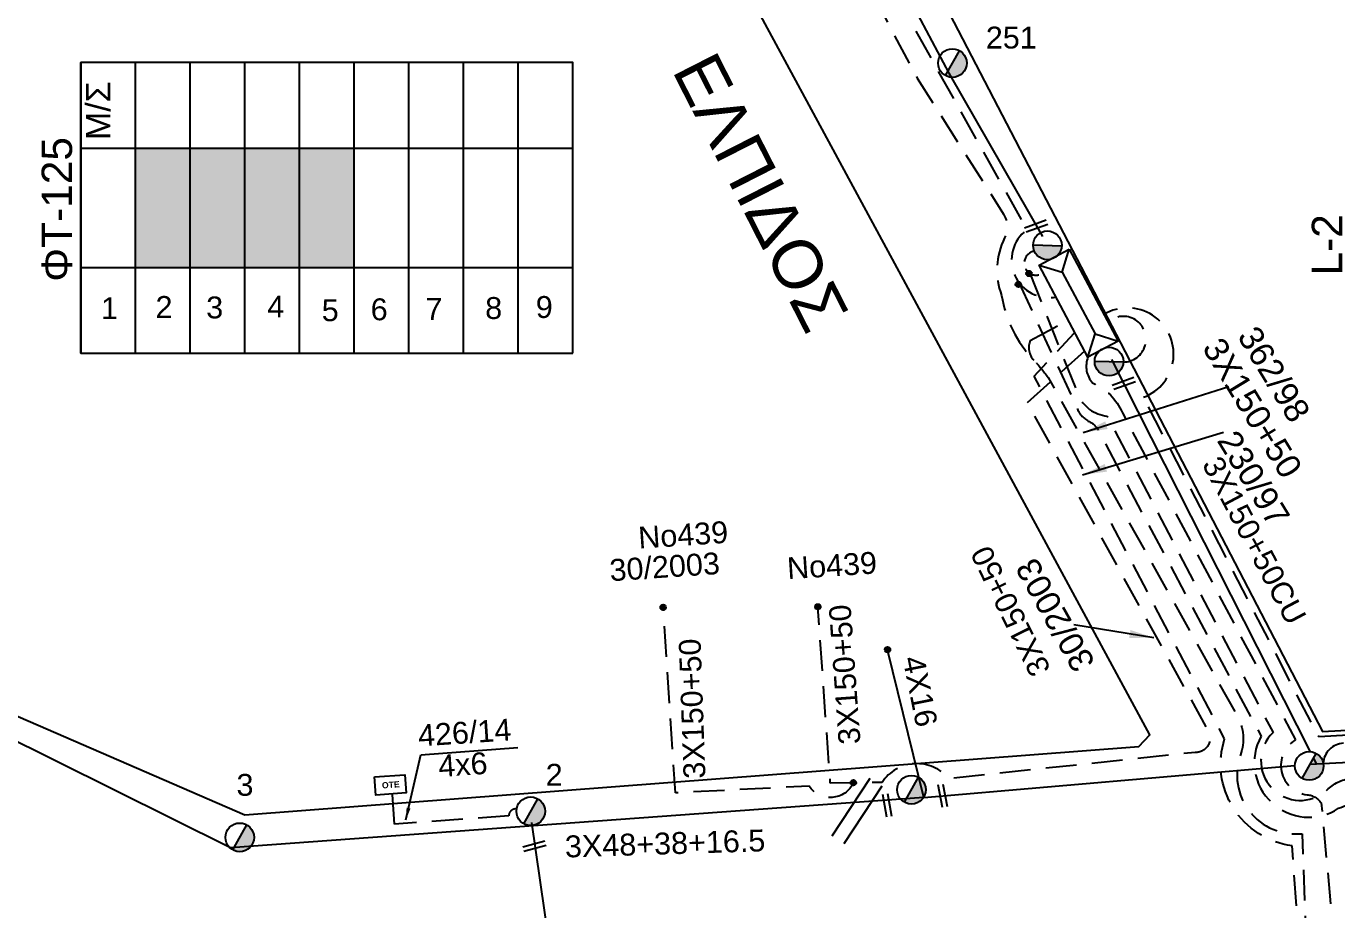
# Model space of a CAD drawing. Header units: millimetres. Extents: x 938 to 3112, y 793 to 1825.
# Drawn here: x 2578.7 to 2686.6, y 1307 to 1379.7 of the extents above; entities that cross this region are included whole.
import ezdxf
from ezdxf.enums import TextEntityAlignment as Align

# ---------------------------------------------------------------- set-up
doc = ezdxf.new("R2010")
doc.units = ezdxf.units.MM
doc.linetypes.add('DASHED', pattern=[19.05, 12.7, -6.35])
for name, color, linetype in [('Pillar OTE', 7, 'Continuous'), ('Ασφαλειοκιβώτια Χ.Τ 9 αναχωρήσεων', 7, 'Continuous'), ('Εναέρια παροχή ΧΤ 4x16', 7, 'SYN_LINE'), ('Επιγραφές - Σχήματα', 7, 'Continuous'), ('Καλώδια ΧΤ   3x150+50AL', 7, 'DASHED'), ('Καλώδια ΧΤ   3x150+50CU', 7, 'DASHED'), ('Καλώδια ΧΤ   3x150AL+50CU', 7, 'DASHED'), ('Καλώδια ΧΤ   3x48+38+16.5', 7, 'DASHED'), ('Μηχανική τομή', 7, 'Continuous'), ('Στύλος ΦΜ', 7, 'Continuous'), ('Στύλος ΦΜ @ 1', 7, 'Continuous'), ('Συνδέσεις', 7, 'Continuous'), ('Τομή', 7, 'Continuous'), ('Υποσταθμός εναέριος 2 στύλων', 7, 'Continuous'), ('Υποσταθμός πόλεως', 7, 'Continuous'), ('Υπόβαθρο ΔΕΗ', 7, 'Continuous'), ('Υπόγεια καλώδια Παροχών ΧΤ   4x6', 7, 'DASHED')]:
    doc.layers.add(name, color=color, linetype=linetype)
doc.styles.get("Standard").update_dxf_attribs({"font": 'arial.ttf'})
doc.linetypes.add('SYN_LINE', pattern='A,0.5,-0.0001,["/\\/\\/\\/",Standard,S=0.1,R=0,X=0,Y=-0.05],-0.25', length=0.7501)
doc.dimstyles.new('ISO-25', dxfattribs={"dimtxt": 2.5, "dimasz": 2.5, "dimexe": 1.25, "dimexo": 0.625, "dimtad": 1, "dimtxsty": 'Standard', "dimcen": 2.5, "dimaunit": 2, "dimazin": 0, "dimtfac": 1, "dimtmove": 0, "dimatfit": 3, "dimfxl": 1, "dimarcsym": 0})

# ---------------------------------------------------------------- blocks, each defined once
blk = doc.blocks.new('ΑΣΦΑΛΕΙΟΚΙΒΩΤΙΟ ΥΠΟΣΤΑΘΜΟΥ 9 ΑΝΑΧΩΡΗΣΕΩΝ')
at = {"layer": 'Ασφαλειοκιβώτια Χ.Τ 9 αναχωρήσεων', "ltscale": 40}
for p, q in [((-23.8, 40.36), (24.02, 40.36)), ((-9.72, 40.36), (-9.72, -40.64)), ((9.94, 40.36), (9.94, -40.64)), ((-23.8, 31.36), (24.02, 31.36)), ((-23.8, 22.36), (24.02, 22.36)), ((-23.8, 13.36), (24.02, 13.36)), ((-23.8, 4.36), (24.02, 4.36)), ((-23.8, -4.64), (24.02, -4.64)), ((-23.8, -13.64), (24.02, -13.64)), ((-23.8, -22.64), (24.02, -22.64)), ((-23.8, -31.64), (24.02, -31.64))]:
    blk.add_line(p, q, dxfattribs=at)
at = {"layer": 'Ασφαλειοκιβώτια Χ.Τ 9 αναχωρήσεων'}
blk.add_lwpolyline([(-23.8, -40.64), (24.02, -40.64), (24.02, 40.36), (-23.8, 40.36)], close=True, dxfattribs=at)
for s, p in [('1', (-18.22, 37.06)), ('2', (-18.02, 28.07)), ('3', (-18.09, 19.73)), ('4', (-17.94, 9.66)), ('5', (-18.55, 0.71)), ('6', (-18.4, -7.35)), ('7', (-18.34, -16.37)), ('8', (-18.19, -26.2)), ('9', (-18.02, -34.53))]:
    blk.add_text(s, height=3.6, rotation=270, dxfattribs=at).set_placement(p)
at = {"layer": 'Ασφαλειοκιβώτια Χ.Τ 9 αναχωρήσεων', "ltscale": 40}
for tag, height, p in [('ΟΝΟΜΑ', 5, (-0.16, 44.31)), ('ΚΕΙΜΕΝΟ 1', 2, (17.06, 35.59)), ('ΚΕΙΜΕΝΟ 2', 2, (17.06, 26.88)), ('ΚΕΙΜΕΝΟ 3', 2, (17.06, 17.69)), ('ΚΕΙΜΕΝΟ 4', 2, (17.06, 8.71)), ('ΚΕΙΜΕΝΟ 5', 2, (17.06, -0.13)), ('ΚΕΙΜΕΝΟ 6', 2, (17.06, -9.05)), ('ΚΕΙΜΕΝΟ 7', 2, (17.06, -18.13)), ('ΚΕΙΜΕΝΟ 8', 2, (17.06, -26.85)), ('ΚΕΙΜΕΝΟ 9', 2, (17.06, -35.99)), ('ΣΧ', 2, (-0.1, -42.64))]:
    blk.add_attdef(tag, text='', height=height, dxfattribs=at).set_placement(p, align=Align.MIDDLE_CENTER)
blk = doc.blocks.new('ΥΠΟΣΤΑΘΜΟΣ ΕΝΑΕΡΙΟΣ ΕΠΙ 2 ΣΤΥΛΩΝ')
at = {"layer": 'Υποσταθμός εναέριος 2 στύλων', "linetype": 'Continuous'}
for points in [[(-11.97, -2.11, 0.574793), (-8.45, -0.07, 0.268822), (-9.64, 1.98)], [(9.68, -2.15, 0.574793), (13.19, -0.1, 0.268822), (12.01, 1.95)]]:
    blk.add_hatch(color=256, dxfattribs=at).paths.add_polyline_path(points)
for p, q in [((-11.97, -2.11), (-9.64, 1.98)), ((9.68, -2.15), (12.01, 1.95))]:
    blk.add_line(p, q, dxfattribs=at)
for centre in [(-10.81, -0.07), (10.84, -0.1)]:
    blk.add_circle(centre, 2.36, dxfattribs=at)
at = {"layer": 'Υποσταθμός πόλεως', "linetype": 'Continuous', "ltscale": 40}
blk.add_lwpolyline([(-8.57, 2.82), (8.57, 2.82), (8.57, -2.82), (-8.57, -2.82)], close=True, dxfattribs=at)
for points in [[(-5.75, 0), (-8.57, 2.82)], [(5.75, 0), (8.57, 2.82)], [(-8.57, -2.82), (-5.75, 0)], [(-5.75, 0), (5.75, 0)], [(8.57, -2.82), (5.75, 0)]]:
    blk.add_lwpolyline(points, dxfattribs=at)
at = {"layer": 'Υποσταθμός εναέριος 2 στύλων', "ltscale": 40, "flags": 1}
for tag, p in [('ΜΕΤΑΣΧΗΜΑΤΙΣΜΟΣ', (14.09, 2.51)), ('ΙΣΧΥΣ', (14.07, -0.28)), ('ΑΡΙΘΜΟΣ', (14.19, -3))]:
    blk.add_attdef(tag, p, '', height=1.8, dxfattribs=at)
blk = doc.blocks.new('ΥΠΑΡΧΩΝ ΤΣΙΜΕΝΤΕΝΙΟΣ ΣΤΥΛΟΣ')
at = {"layer": 'Στύλος ΦΜ'}
blk.add_hatch(color=256, dxfattribs=at).paths.add_polyline_path([(-1.29, -2.28, 0.574793), (2.62, 0, 0.268822), (1.3, 2.27)])
blk.add_line((-1.29, -2.28), (1.3, 2.27), dxfattribs=at)
blk.add_circle((0, 0), 2.62, dxfattribs=at)
at = {"layer": 'Στύλος ΦΜ', "flags": 4}
for tag, p in [('ΑΡΙΘΜΟΣ', (-4.68, 8.05)), ('ΤΥΠΟΣ', (-4.91, 3.03))]:
    blk.add_attdef(tag, p, '', height=4, dxfattribs=at)
blk = doc.blocks.new('ΤΟΜΗ')
at = {"layer": 'Τομή', "ltscale": 40}
for p, q in [((-5.68, 0), (5.68, 0)), ((5.68, -2.33), (-5.68, -2.33))]:
    blk.add_line(p, q, dxfattribs=at)
blk = doc.blocks.new('ΜΗΧΑΝΙΚΗ ΤΟΜΗ')
at = {"layer": 'Μηχανική τομή', "ltscale": 40}
for p, q in [((-1.89, 0.78), (1.89, 0.78)), ((1.89, 0), (-1.89, 0))]:
    blk.add_line(p, q, dxfattribs=at)
blk = doc.blocks.new('_ΣΥΝΔΕΣΗ')
at = {"layer": 'Συνδέσεις', "linetype": 'SYN_LINE', "ltscale": 40}
blk.add_hatch(color=256, dxfattribs=at).paths.add_polyline_path([(0.5, -0.01, 1), (-0.5, -0.01, 1)])
at = {"layer": 'Συνδέσεις'}
blk.add_circle((0, -0.01), 0.5, dxfattribs=at)
blk = doc.blocks.new('PILLAR ΟΤΕ')
at = {"layer": 'Pillar OTE', "ltscale": 40}
blk.add_lwpolyline([(-3.31, 2.02), (3.39, 2.02), (3.39, -1.99), (-3.31, -1.99)], close=True, dxfattribs=at)
at = {"layer": 'Pillar OTE', "insert": (-1.81, 0.71), "char_height": 1.3575, "width": 109.961, "attachment_point": 1}
blk.add_mtext('{\\fArial|b1|i0|c161|p34;OTE}', dxfattribs=at)

msp = doc.modelspace()

# ---------------------------------------------------------------- hatches: boundary and pattern name
at = {"layer": 'Ασφαλειοκιβώτια Χ.Τ 9 αναχωρήσεων'}
for color, points in [(1, [(2587.73, 1359.86), (2592.23, 1359.86), (2592.23, 1369.69), (2587.73, 1369.69)]), (27, [(2592.23, 1369.69), (2592.23, 1359.86), (2596.73, 1359.86), (2596.73, 1369.69)]), (85, [(2596.73, 1369.69), (2596.73, 1359.86), (2601.23, 1359.86), (2601.23, 1369.69)]), (2, [(2601.23, 1369.69), (2601.23, 1359.86), (2605.73, 1359.86), (2605.73, 1369.69)])]:
    msp.add_hatch(color=color, dxfattribs=at).paths.add_polyline_path(points)

# ---------------------------------------------------------------- linework, layer by layer
at = {"layer": 'Εναέρια παροχή ΧΤ 4x16', "color": 85, "ltscale": 20}
msp.add_line((2623.17, 1294.75), (2620.35, 1314.2), dxfattribs=at)
at = {"layer": 'Εναέρια παροχή ΧΤ 4x16', "color": 151, "linetype": 'SYN_LINE', "ltscale": 15, "flags": 128}
msp.add_lwpolyline([(2652.63, 1316.25), (2649.63, 1328.41)], dxfattribs=at)
at = {"layer": 'Εναέρια παροχή ΧΤ 4x16', "color": 27, "linetype": 'Continuous', "flags": 128}
msp.add_lwpolyline([(2684.95, 1319.03), (2729.16, 1321.3), (2761.67, 1323.15), (2795.29, 1327.84), (2789.29, 1304.05)], dxfattribs=at)
at = {"layer": 'Επιγραφές - Σχήματα', "color": 151, "linetype": 'DASHED', "ltscale": 0.2}
msp.add_arc((2669.03, 1353.96), 1.88, 270.2514, 131.5769, dxfattribs=at)
at = {"layer": 'Καλώδια ΧΤ   3x150+50AL', "color": 30, "linetype": 'DASHED', "ltscale": 0.2, "flags": 128}
for points in [[(2665.85, 1352.98), (2661.12, 1348.73), (2676.03, 1321.71, -0.584474), (2674.95, 1319.96), (2654.67, 1317.8, 0.50476), (2649.18, 1317.49), (2644.92, 1317.44), (2643.89, 1331.95)], [(2646.82, 1317.46, -0.588622), (2643.18, 1317.19), (2632.18, 1316.63), (2631.16, 1331.9)]]:
    msp.add_lwpolyline(points, format="xyb", dxfattribs=at)
at = {"layer": 'Καλώδια ΧΤ   3x150+50CU', "color": 6, "linetype": 'DASHED', "ltscale": 0.2, "flags": 128}
msp.add_lwpolyline([(2634.13, 1427.57), (2630.5, 1426.38, 0.445729), (2628.83, 1422.61), (2636.5, 1404.61), (2652.08, 1375.43), (2659.17, 1364.26, -0.263519), (2659.27, 1362.3, 0.209889), (2659.02, 1357.56, 0.15186), (2661.66, 1352.24, -0.034995), (2662.84, 1350.82), (2678.41, 1322.97, -0.216623), (2678.68, 1319.75, 0.551207), (2683.75, 1313.27), (2684.7, 1288.1, 0.633874), (2684.96, 1283.93, 0.791815)], format="xyb", dxfattribs=at)
at = {"layer": 'Καλώδια ΧΤ   3x150+50CU', "color": 1, "linetype": 'DASHED', "ltscale": 0.2, "flags": 128}
for points in [[(2631.81, 1422.94, 0.526197), (2630.68, 1420.99, -0.127912), (2631.67, 1419.29), (2637.45, 1405.25), (2661.1, 1362.96, 0.804725), (2663.55, 1357.44)], [(2660.44, 1358.63), (2665.26, 1348.21, 0.178329), (2666.24, 1347.18, -0.181029), (2667.02, 1346.36), (2680.38, 1321.29, 0.782738), (2686.76, 1315.36, -0.131168), (2689.93, 1315.87), (2715.2, 1316.79)]]:
    msp.add_lwpolyline(points, format="xyb", dxfattribs=at)
at = {"layer": 'Καλώδια ΧΤ   3x150+50CU', "color": 27, "linetype": 'DASHED', "ltscale": 0.2, "flags": 128}
msp.add_lwpolyline([(2670.71, 1349.18, 1.092263), (2667.45, 1356.01)], format="xyb", dxfattribs=at)
at = {"layer": 'Καλώδια ΧΤ   3x150+50CU', "color": 6, "linetype": 'DASHED', "ltscale": 0.2, "flags": 128}
msp.add_lwpolyline([(2661.38, 1353.86), (2664.52, 1355.52)], dxfattribs=at)
at = {"layer": 'Καλώδια ΧΤ   3x150+50CU', "color": 133, "linetype": 'DASHED', "ltscale": 0.2, "flags": 128}
msp.add_lwpolyline([(2683.59, 1303.54), (2682.93, 1312.28, -0.467736), (2677.38, 1321.09), (2661.7, 1350.92), (2664.98, 1354.45)], format="xyb", dxfattribs=at)
at = {"layer": 'Καλώδια ΧΤ   3x150+50CU', "color": 173, "linetype": 'DASHED', "ltscale": 0.2, "flags": 128}
msp.add_lwpolyline([(2666.13, 1352.48, 0.28508), (2666.51, 1350.36, -0.192388), (2668.96, 1347.91), (2683.22, 1320.99, 0.724843), (2684.18, 1316.48, -0.217298), (2685.33, 1315.8), (2686.64, 1301.66), (2694.77, 1302.25)], format="xyb", dxfattribs=at)
at = {"layer": 'Καλώδια ΧΤ   3x150+50CU', "color": 151, "linetype": 'SYN_LINE', "ltscale": 15, "flags": 128}
for points in [[(2684.44, 1320.02), (2668.1, 1352.28)], [(2684.42, 1318.98), (2684.95, 1319.03), (2684.71, 1319.49)]]:
    msp.add_lwpolyline(points, dxfattribs=at)
at = {"layer": 'Καλώδια ΧΤ   3x150+50CU', "color": 27, "linetype": 'DASHED', "ltscale": 0.2, "flags": 128}
msp.add_lwpolyline([(2691.37, 1321.61), (2685.12, 1321.24), (2670.71, 1349.18)], dxfattribs=at)
at = {"layer": 'Καλώδια ΧΤ   3x150+50CU', "color": 151, "linetype": 'Continuous', "ltscale": 15, "flags": 128}
msp.add_lwpolyline([(2652.62, 1316.25), (2683.16, 1318.87)], dxfattribs=at)
at = {"layer": 'Καλώδια ΧΤ   3x150+50CU', "color": 85, "linetype": 'DASHED', "ltscale": 0.2, "flags": 128}
msp.add_lwpolyline([(2685.8, 1316.85, -0.173), (2687.77, 1317.83), (2715.09, 1319.12)], format="xyb", dxfattribs=at)
at = {"layer": 'Καλώδια ΧΤ   3x150+50CU', "color": 85, "linetype": 'DASHED', "ltscale": 0.1}
msp.add_arc((2661.87, 1360.22), 0.99, 98.5587, 305.5544, dxfattribs=at)
at = {"layer": 'Καλώδια ΧΤ   3x150+50CU', "color": 6, "linetype": 'DASHED', "ltscale": 0.2}
msp.add_arc((2662.77, 1353.26), 1.51, 156.752, 222.8058, dxfattribs=at)
at = {"layer": 'Καλώδια ΧΤ   3x150+50CU', "color": 27, "linetype": 'DASHED', "ltscale": 0.2}
msp.add_arc((2687.23, 1318.97), 1.74, 92.2863, 177.3698, dxfattribs=at)
at = {"layer": 'Καλώδια ΧΤ   3x150AL+50CU', "color": 85, "linetype": 'DASHED', "ltscale": 0.2, "flags": 128}
msp.add_lwpolyline([(2661.33, 1359.39), (2661.33, 1359.39), (2661.33, 1359.39, 0.44602), (2661.33, 1359.39), (2665.31, 1349.41, 0.279427), (2667.71, 1347.64), (2681.36, 1321.6, 0.983367), (2685.8, 1316.85)], format="xyb", dxfattribs=at)
at = {"layer": 'Καλώδια ΧΤ   3x48+38+16.5', "color": 85, "linetype": 'Continuous', "ltscale": 0.2, "flags": 128}
msp.add_lwpolyline([(2631.81, 1422.94), (2639.27, 1404.84), (2654.68, 1375.84), (2662.39, 1362.41)], dxfattribs=at)
at = {"layer": 'Καλώδια ΧΤ   3x48+38+16.5', "color": 85, "linetype": 'Continuous', "flags": 128}
msp.add_lwpolyline([(2652.62, 1316.25), (2595.56, 1312.12), (2566.87, 1326.34)], dxfattribs=at)
at = {"layer": 'Υπόβαθρο ΔΕΗ', "flags": 128}
msp.add_lwpolyline([(2635.87, 1422), (2641.73, 1405.78), (2685.44, 1321.68), (2786.9, 1327.23, 0.197116), (2796.92, 1340.16), (2778.41, 1375.51), (2746.83, 1436.61), (2730.9, 1440.82), (2635.87, 1422)], format="xyb", dxfattribs=at)
msp.add_lwpolyline([(2635.87, 1422), (2641.73, 1405.78), (2685.44, 1321.68), (2786.9, 1327.23, 0.197116), (2796.92, 1340.16), (2778.41, 1375.51), (2746.83, 1436.61), (2730.9, 1440.82), (2635.87, 1422)], format="xyb", dxfattribs=at)
for points in [[(2447.63, 1387.6), (2447.87, 1379.47), (2552.94, 1333.81), (2596.72, 1314.83), (2670.32, 1320.44), (2671.21, 1321.41), (2627.99, 1401.32), (2617.71, 1419.87), (2556.63, 1407.41), (2565.02, 1357.07)], [(2447.63, 1387.6), (2447.87, 1379.47), (2552.94, 1333.81), (2596.72, 1314.83), (2670.32, 1320.44), (2671.21, 1321.41), (2627.99, 1401.32), (2617.71, 1419.87), (2556.63, 1407.41), (2565.02, 1357.07)], [(2611.21, 1319.77), (2619.19, 1320.36)]]:
    msp.add_lwpolyline(points, dxfattribs=at)
at = {"layer": 'Υπόγεια καλώδια Παροχών ΧΤ   4x6', "color": 85, "linetype": 'DASHED', "ltscale": 0.2}
msp.add_lwpolyline([(2619.1, 1315.3, 0.474192), (2618.46, 1314.74), (2609.06, 1314.06), (2608.88, 1316.51)], format="xyb", dxfattribs=at)

# ---------------------------------------------------------------- block references
at = {"layer": 'Pillar OTE', "xscale": 0.3749999999999999, "yscale": 0.3749999999999999, "zscale": 0.3749999999999999, "rotation": 4.197463350073528}
msp.add_blockref('PILLAR ΟΤΕ', (2608.69, 1317.28), dxfattribs=at)
at = {"layer": 'Ασφαλειοκιβώτια Χ.Τ 9 αναχωρήσεων', "xscale": 0.5, "yscale": 0.5, "zscale": 0.5, "rotation": 90}
for p, values in [((2603.41, 1364.72), {'ΟΝΟΜΑ': 'ΦΤ-125'}), ((2707.96, 1361.8), {'ΟΝΟΜΑ': 'L-2'})]:
    msp.add_blockref('ΑΣΦΑΛΕΙΟΚΙΒΩΤΙΟ ΥΠΟΣΤΑΘΜΟΥ 9 ΑΝΑΧΩΡΗΣΕΩΝ', p, dxfattribs=at).add_auto_attribs(values)
at = {"layer": 'Μηχανική τομή'}
for p, xscale, yscale, zscale, rotation in [((2661.93, 1363.09), 0.5000000000003455, 0.5000000000003455, 0.5000000000003455, 19.91667185463837), ((2669.14, 1350.14), 0.5000000000003455, 0.5000000000003455, 0.5000000000003455, 19.91667185463837), ((2653.98, 1316.36), 0.5000000000001037, 0.5000000000001037, 0.5000000000001037, 280.3308311976192), ((2649.4, 1315.57), 0.5000000000001037, 0.5000000000001037, 0.5000000000001037, 280.3308311976192), ((2620.62, 1312.06), 0.5000000000003223, 0.5000000000003223, 0.5000000000003223, 14.77421112568383)]:
    msp.add_blockref('ΜΗΧΑΝΙΚΗ ΤΟΜΗ', p, dxfattribs=dict(at, xscale=xscale, yscale=yscale, zscale=zscale, rotation=rotation))
at = {"layer": 'Στύλος ΦΜ @ 1', "ltscale": 40}
ref = msp.add_blockref('ΥΠΑΡΧΩΝ ΤΣΙΜΕΝΤΕΝΙΟΣ ΣΤΥΛΟΣ', (2654.97, 1376.68), dxfattribs=dict(at, xscale=0.4499999999998181, yscale=0.4499999999998181, zscale=0.4499999999998181))
ref.add_attrib('ΤΥΠΟΣ', '251', (2657.72, 1377.88), dxfattribs={"layer": 'Στύλος ΦΜ', "height": 1.8, "flags": 4})
ref = msp.add_blockref('ΥΠΑΡΧΩΝ ΤΣΙΜΕΝΤΕΝΙΟΣ ΣΤΥΛΟΣ', (2654.97, 1376.68), dxfattribs=dict(at, xscale=0.4499999999998181, yscale=0.4499999999998181, zscale=0.4499999999998181))
ref.add_attrib('ΤΥΠΟΣ', '251', (2657.72, 1377.88), dxfattribs={"layer": 'Στύλος ΦΜ', "height": 1.8, "flags": 4})
at = {"layer": 'Στύλος ΦΜ @ 1', "ltscale": 40, "xscale": 0.4499999999998181, "yscale": 0.4499999999998181, "zscale": 0.4499999999998181}
for p in [(2684.34, 1318.85), (2684.34, 1318.85), (2651.6, 1316.89), (2651.6, 1316.89)]:
    msp.add_blockref('ΥΠΑΡΧΩΝ ΤΣΙΜΕΝΤΕΝΙΟΣ ΣΤΥΛΟΣ', p, dxfattribs=at)
at = {"layer": 'Στύλος ΦΜ @ 1', "ltscale": 40}
ref = msp.add_blockref('ΥΠΑΡΧΩΝ ΤΣΙΜΕΝΤΕΝΙΟΣ ΣΤΥΛΟΣ', (2620.26, 1315.12), dxfattribs=dict(at, xscale=0.4499999999998181, yscale=0.4499999999998181, zscale=0.4499999999998181))
ref.add_attrib('ΤΥΠΟΣ', '2', (2621.49, 1317.22), dxfattribs={"layer": 'Στύλος ΦΜ', "height": 1.8, "flags": 4})
ref = msp.add_blockref('ΥΠΑΡΧΩΝ ΤΣΙΜΕΝΤΕΝΙΟΣ ΣΤΥΛΟΣ', (2596.31, 1312.97), dxfattribs=dict(at, xscale=0.4499999999998181, yscale=0.4499999999998181, zscale=0.4499999999998181))
ref.add_attrib('ΤΥΠΟΣ', '3', (2596.04, 1316.39), dxfattribs={"layer": 'Στύλος ΦΜ', "height": 1.8, "flags": 4})
ref = msp.add_blockref('ΥΠΑΡΧΩΝ ΤΣΙΜΕΝΤΕΝΙΟΣ ΣΤΥΛΟΣ', (2596.31, 1312.97), dxfattribs=dict(at, xscale=0.4499999999998181, yscale=0.4499999999998181, zscale=0.4499999999998181))
ref.add_attrib('ΤΥΠΟΣ', '3', (2596.04, 1316.39), dxfattribs={"layer": 'Στύλος ΦΜ', "height": 1.8, "flags": 4})
at = {"layer": 'Συνδέσεις', "xscale": 0.4500000000000455, "yscale": 0.4500000000000455, "zscale": 0.4500000000000455}
for p in [(2661.28, 1359.37), (2660.4, 1358.48), (2631.16, 1331.9), (2643.9, 1331.95), (2649.63, 1328.42), (2646.82, 1317.47)]:
    msp.add_blockref('_ΣΥΝΔΕΣΗ', p, dxfattribs=at)
at = {"layer": 'Τομή', "xscale": 0.49999999999997, "yscale": 0.49999999999997, "zscale": 0.49999999999997, "rotation": 56.70273430488331}
msp.add_blockref('ΤΟΜΗ', (2646.63, 1315.46), dxfattribs=at)
msp.add_blockref('ΤΟΜΗ', (2646.63, 1315.46), dxfattribs=at)
at = {"layer": 'Υποσταθμός εναέριος 2 στύλων', "lineweight": 30, "xscale": 0.5000000000001793, "yscale": 0.5000000000001793, "zscale": 0.5000000000001793, "rotation": 298.0175656721874}
msp.add_blockref('ΥΠΟΣΤΑΘΜΟΣ ΕΝΑΕΡΙΟΣ ΕΠΙ 2 ΣΤΥΛΩΝ', (2665.36, 1356.93), dxfattribs=at)

# ---------------------------------------------------------------- texts
at = {"layer": 'Εναέρια παροχή ΧΤ 4x16', "ltscale": 20}
msp.add_text('4X16', height=1.8, rotation=281.2819, dxfattribs=at).set_placement((2652.32, 1324.99), align=Align.MIDDLE)
at = {"layer": 'Επιγραφές - Σχήματα', "linetype": 'DASHED', "ltscale": 0.2, "attachment_point": 1}
for s, insert, char_height, width, rotation in [('ΕΛΠΙΔΟΣ', (2635.41, 1377.91), 4, 48.5909, 296.9928), ('Μ/Σ', (2583.65, 1370.35), 2, 1.8352, 90), ('362/98', (2680.08, 1355.25), 2, 17.7581, 301.399), ('230/97', (2678.4, 1346.67), 2, 17.7581, 301.399), ('Νο439', (2629.05, 1338.52), 1.8, 10.8079, 3.8068), ('30/2003', (2626.69, 1335.84), 1.8, 10.8079, 3.8068), ('Νο439', (2641.3, 1336), 1.8, 10.8079, 3.8068), ('30/2003', (2665.03, 1326.36), 2, 17.7581, 119.3727), ('426/14', (2610.92, 1322.24), 1.8, 10.8079, 3.8068), ('4x6', (2612.59, 1319.73), 1.8, 10.8079, 3.8068)]:
    msp.add_mtext(s, dxfattribs=dict(at, insert=insert, char_height=char_height, width=width, rotation=rotation))
at = {"layer": 'Καλώδια ΧΤ   3x150+50AL', "ltscale": 0.2}
for rotation, p in [(116.1832, (2659.75, 1331.57)), (94.1386, (2646.1, 1326.37)), (92.0474, (2633.54, 1323.56))]:
    msp.add_text('3X150+50', height=1.8, rotation=rotation, dxfattribs=at).set_placement(p, align=Align.MIDDLE)
at = {"layer": 'Καλώδια ΧΤ   3x150+50AL', "linetype": 'DASHED', "ltscale": 0.2, "insert": (2677.19, 1354.3), "char_height": 2, "width": 17.7581, "attachment_point": 1, "rotation": 301.399}
msp.add_mtext('3X150+50', dxfattribs=at)
at = {"layer": 'Καλώδια ΧΤ   3x150+50CU', "ltscale": 0.2}
msp.add_text('3X150+50CU', height=1.8, rotation=297.9848, dxfattribs=at).set_placement((2679.83, 1337.41), align=Align.MIDDLE)
at = {"layer": 'Καλώδια ΧΤ   3x48+38+16.5', "ltscale": 0.2}
msp.add_text('3X48+38+16.5', height=1.8, rotation=1.7976, dxfattribs=at).set_placement((2631.32, 1312.47), align=Align.MIDDLE)

# ---------------------------------------------------------------- leaders
at = {"layer": 'Επιγραφές - Σχήματα', "ltscale": 40}
for points, override in [([(2665.74, 1346.28), (2677.73, 1350.06)], {"dimasz": 2, "dimtad": 0}), ([(2665.69, 1342.8), (2677.29, 1346.31)], {"dimasz": 2, "dimtad": 0}), ([(2671.55, 1329.39), (2664.97, 1330.46)], {"dimasz": 2, "dimtad": 0}), ([(2609.98, 1314.41), (2611.21, 1319.77)], {"dimasz": 1, "dimtad": 0})]:
    msp.add_leader(points, dimstyle='ISO-25', override=override, dxfattribs=at)

doc.saveas('drawing.dxf')
